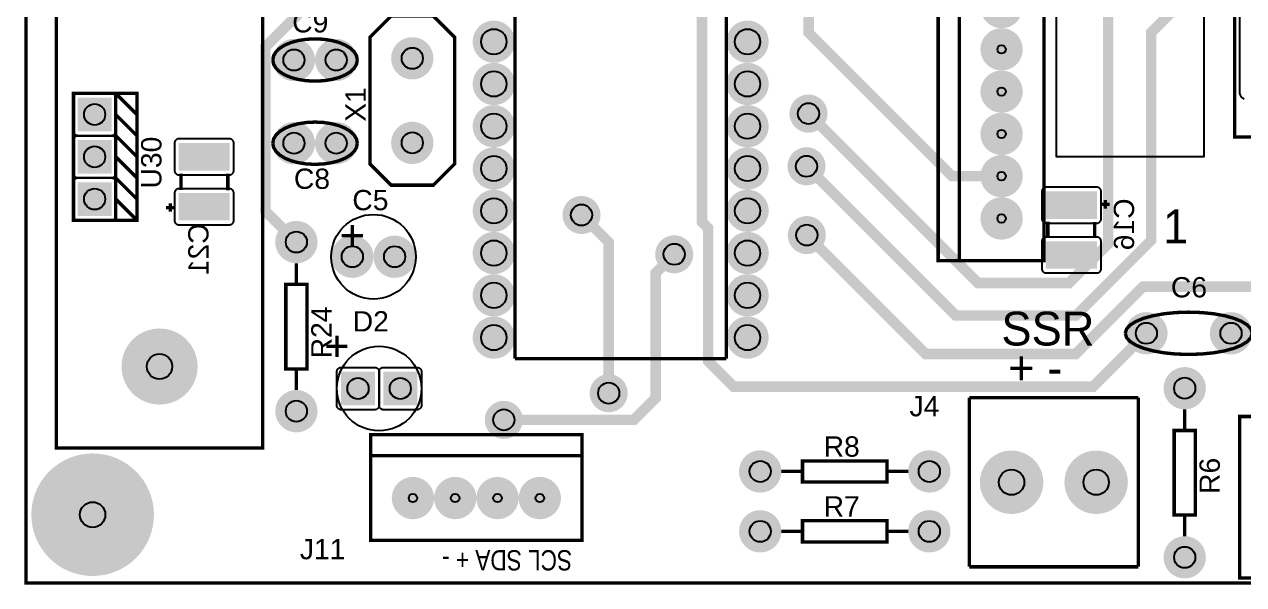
# Model space of a CAD drawing. Header units: inches. Extents: x -2.58 to 2.58, y -1.87 to 1.87.
# Drawn here: x -2.583 to 0.301, y -1.872 to -0.547 of the extents above; entities that cross this region are included whole.
import ezdxf

# ---------------------------------------------------------------- set-up
doc = ezdxf.new("R2010")
doc.units = ezdxf.units.IN
doc.layers.get('0').update_dxf_attribs({"linetype": 'CONTINUOUS'})

# ---------------------------------------------------------------- blocks, each defined once
blk = doc.blocks.new('RPAD')
blk.add_trace([(-0.5, -0.5), (-0.5, 0.5), (0.5, -0.5), (0.5, 0.5)])
blk = doc.blocks.new('EPAD')
at = {"const_width": 0.5}
blk.add_lwpolyline([(-0.25, 0, 1), (0.25, 0, 1)], format="xyb", close=True, dxfattribs=at)

msp = doc.modelspace()

# ---------------------------------------------------------------- linework, layer by layer
for points, const_width in [([(-2.57874, -1.86811), (2.57874, -1.86811), (2.57874, 1.86811), (-2.57874, 1.86811), (-2.57874, -1.86811)], 0.008), ([(-2.57874, -1.86811), (2.57874, -1.86811), (2.57874, 1.86811), (-2.57874, 1.86811), (-2.57874, -1.86811)], 0.008), ([(-2.57874, -1.86811), (2.57874, -1.86811), (2.57874, 1.86811), (-2.57874, 1.86811), (-2.57874, -1.86811)], 0.008), ([(-0.421717, -1.105969), (-0.171717, -1.105969), (-0.171717, 0.994031), (-0.421717, 0.994031), (-0.421717, -1.105969)], 0.008), ([(-0.421717, -1.105969), (-0.171717, -1.105969), (-0.171717, 0.994031), (-0.421717, 0.994031), (-0.421717, -1.105969)], 0.008), ([(-0.421717, -1.105969), (-0.171717, -1.105969), (-0.171717, 0.994031), (-0.421717, 0.994031), (-0.421717, -1.105969)], 0.008), ([(-0.371717, -1.105969), (-0.371717, 0.994031)], 0.008), ([(-0.371717, -1.105969), (-0.371717, 0.994031)], 0.008), ([(-0.371717, -1.105969), (-0.371717, 0.994031)], 0.008), ([(-1.422504, 0.662142), (-1.422504, -1.337858)], 0.008), ([(-1.422504, 0.662142), (-1.422504, -1.337858)], 0.008), ([(-1.422504, 0.662142), (-1.422504, -1.337858)], 0.008), ([(-0.922504, 0.662142), (-0.922504, -1.337858)], 0.008), ([(-0.922504, 0.662142), (-0.922504, -1.337858)], 0.008), ([(-0.922504, 0.662142), (-0.922504, -1.337858)], 0.008), ([(-0.271717, -0.905969), (-0.388973, -0.905969), (-0.728019, -0.566923), (-0.728019, -0.136043), (-0.748376, -0.115685)], 0.025), ([(-2.507181, -1.549134), (-2.018992, -1.549134), (-2.018992, -0.171181), (-2.507181, -0.171181), (-2.507181, -1.549134)], 0.008), ([(-2.507181, -1.549134), (-2.018992, -1.549134), (-2.018992, -0.171181), (-2.507181, -0.171181), (-2.507181, -1.549134)], 0.008), ([(-2.507181, -1.549134), (-2.018992, -1.549134), (-2.018992, -0.171181), (-2.507181, -0.171181), (-2.507181, -1.549134)], 0.008), ([(-0.728409, -0.757937), (-0.327957, -1.158389), (-0.112243, -1.158389), (-0.019748, -1.065894), (-0.019748, -0.45085), (0.247969, -0.183134)], 0.025), ([(0.418186, -0.229948), (0.082052, -0.566083), (0.082052, -1.057711), (-0.095787, -1.23555), (-0.380133, -1.23555), (-0.733074, -0.882609)], 0.025), ([(-1.939433, -1.061874), (-2.01274, -0.988567), (-2.01274, -0.60011), (-1.92055, -0.50792), (-1.669572, -0.50792), (-1.563055, -0.387858)], 0.025), ([(-0.980378, -0.389521), (-0.980378, -1.014472), (-0.96574, -1.02911), (-0.96574, -1.343441), (-0.905574, -1.403606), (-0.055181, -1.403606), (0.070803, -1.277622)], 0.025), ([(0.279465, -0.813055), (1.433008, -0.813055), (1.433008, -0.431165), (0.279465, -0.431165), (0.279465, -0.813055)], 0.008), ([(0.279465, -0.813055), (1.433008, -0.813055), (1.433008, -0.431165), (0.279465, -0.431165), (0.279465, -0.813055)], 0.008), ([(0.279465, -0.813055), (1.433008, -0.813055), (1.433008, -0.431165), (0.279465, -0.431165), (0.279465, -0.813055)], 0.008), ([(-1.765417, -0.877228), (-1.765417, -0.577228), (-1.715417, -0.527228), (-1.615417, -0.527228), (-1.565417, -0.577228), (-1.565417, -0.877228), (-1.615417, -0.927228), (-1.715417, -0.927228), (-1.765417, -0.877228)], 0.008), ([(-1.765417, -0.877228), (-1.765417, -0.577228), (-1.715417, -0.527228), (-1.615417, -0.527228), (-1.565417, -0.577228), (-1.565417, -0.877228), (-1.615417, -0.927228), (-1.715417, -0.927228), (-1.765417, -0.877228)], 0.008), ([(-1.765417, -0.877228), (-1.765417, -0.577228), (-1.715417, -0.527228), (-1.615417, -0.527228), (-1.565417, -0.577228), (-1.565417, -0.877228), (-1.615417, -0.927228), (-1.715417, -0.927228), (-1.765417, -0.877228)], 0.008), ([(-1.995339, -0.631165), (-1.993339, -0.620978), (-1.987589, -0.61154), (-1.978464, -0.60304), (-1.966339, -0.595665), (-1.951589, -0.589603), (-1.934589, -0.58504), (-1.915713, -0.582165), (-1.895339, -0.581165)], 0.008), ([(-1.995339, -0.631165), (-1.993339, -0.620978), (-1.987589, -0.61154), (-1.978464, -0.60304), (-1.966339, -0.595665), (-1.951589, -0.589603), (-1.934589, -0.58504), (-1.915713, -0.582165), (-1.895339, -0.581165)], 0.008), ([(-1.995339, -0.631165), (-1.993339, -0.620978), (-1.987589, -0.61154), (-1.978464, -0.60304), (-1.966339, -0.595665), (-1.951589, -0.589603), (-1.934589, -0.58504), (-1.915713, -0.582165), (-1.895339, -0.581165)], 0.008), ([(-1.795339, -0.631165), (-1.797339, -0.620978), (-1.803089, -0.61154), (-1.812213, -0.60304), (-1.824339, -0.595665), (-1.839089, -0.589603), (-1.856089, -0.58504), (-1.874964, -0.582165), (-1.895339, -0.581165)], 0.008), ([(-1.795339, -0.631165), (-1.797339, -0.620978), (-1.803089, -0.61154), (-1.812213, -0.60304), (-1.824339, -0.595665), (-1.839089, -0.589603), (-1.856089, -0.58504), (-1.874964, -0.582165), (-1.895339, -0.581165)], 0.008), ([(-1.795339, -0.631165), (-1.797339, -0.620978), (-1.803089, -0.61154), (-1.812213, -0.60304), (-1.824339, -0.595665), (-1.839089, -0.589603), (-1.856089, -0.58504), (-1.874964, -0.582165), (-1.895339, -0.581165)], 0.008), ([(-1.995339, -0.631165), (-1.993339, -0.641353), (-1.987589, -0.650791), (-1.978464, -0.659291), (-1.966339, -0.666665), (-1.951589, -0.672728), (-1.934589, -0.677291), (-1.915713, -0.680165), (-1.895339, -0.681165)], 0.008), ([(-1.995339, -0.631165), (-1.993339, -0.641353), (-1.987589, -0.650791), (-1.978464, -0.659291), (-1.966339, -0.666665), (-1.951589, -0.672728), (-1.934589, -0.677291), (-1.915713, -0.680165), (-1.895339, -0.681165)], 0.008), ([(-1.995339, -0.631165), (-1.993339, -0.641353), (-1.987589, -0.650791), (-1.978464, -0.659291), (-1.966339, -0.666665), (-1.951589, -0.672728), (-1.934589, -0.677291), (-1.915713, -0.680165), (-1.895339, -0.681165)], 0.008), ([(-1.795339, -0.631165), (-1.797339, -0.641353), (-1.803089, -0.650791), (-1.812213, -0.659291), (-1.824339, -0.666665), (-1.839089, -0.672728), (-1.856089, -0.677291), (-1.874964, -0.680165), (-1.895339, -0.681165)], 0.008), ([(-1.795339, -0.631165), (-1.797339, -0.641353), (-1.803089, -0.650791), (-1.812213, -0.659291), (-1.824339, -0.666665), (-1.839089, -0.672728), (-1.856089, -0.677291), (-1.874964, -0.680165), (-1.895339, -0.681165)], 0.008), ([(-1.795339, -0.631165), (-1.797339, -0.641353), (-1.803089, -0.650791), (-1.812213, -0.659291), (-1.824339, -0.666665), (-1.839089, -0.672728), (-1.856089, -0.677291), (-1.874964, -0.680165), (-1.895339, -0.681165)], 0.008), ([(-2.46663, -1.010157), (-2.36663, -1.010157), (-2.36663, -0.710157), (-2.46663, -0.710157), (-2.46663, -1.010157)], 0.008), ([(-2.46663, -1.010157), (-2.36663, -1.010157), (-2.36663, -0.710157), (-2.46663, -0.710157), (-2.46663, -1.010157)], 0.008), ([(-2.46663, -1.010157), (-2.36663, -1.010157), (-2.36663, -0.710157), (-2.46663, -0.710157), (-2.46663, -1.010157)], 0.008), ([(-2.36663, -0.710157), (-2.31663, -0.710157), (-2.31663, -1.010157), (-2.36663, -1.010157)], 0.008), ([(-2.36663, -0.710157), (-2.31663, -0.760157)], 0.008), ([(-2.36663, -0.710157), (-2.31663, -0.710157), (-2.31663, -1.010157), (-2.36663, -1.010157)], 0.008), ([(-2.36663, -0.710157), (-2.31663, -0.760157)], 0.008), ([(-2.36663, -0.710157), (-2.31663, -0.710157), (-2.31663, -1.010157), (-2.36663, -1.010157)], 0.008), ([(-2.36663, -0.710157), (-2.31663, -0.760157)], 0.008), ([(-2.36663, -0.760157), (-2.31663, -0.810157)], 0.008), ([(-2.36663, -0.760157), (-2.31663, -0.810157)], 0.008), ([(-2.36663, -0.760157), (-2.31663, -0.810157)], 0.008), ([(-1.995339, -0.828016), (-1.993339, -0.817828), (-1.987589, -0.808391), (-1.978464, -0.799891), (-1.966339, -0.792516), (-1.951589, -0.786453), (-1.934589, -0.781891), (-1.915713, -0.779016), (-1.895339, -0.778016)], 0.008), ([(-1.995339, -0.828016), (-1.993339, -0.817828), (-1.987589, -0.808391), (-1.978464, -0.799891), (-1.966339, -0.792516), (-1.951589, -0.786453), (-1.934589, -0.781891), (-1.915713, -0.779016), (-1.895339, -0.778016)], 0.008), ([(-1.995339, -0.828016), (-1.993339, -0.817828), (-1.987589, -0.808391), (-1.978464, -0.799891), (-1.966339, -0.792516), (-1.951589, -0.786453), (-1.934589, -0.781891), (-1.915713, -0.779016), (-1.895339, -0.778016)], 0.008), ([(-1.795339, -0.828016), (-1.797339, -0.817828), (-1.803089, -0.808391), (-1.812213, -0.799891), (-1.824339, -0.792516), (-1.839089, -0.786453), (-1.856089, -0.781891), (-1.874964, -0.779016), (-1.895339, -0.778016)], 0.008), ([(-1.795339, -0.828016), (-1.797339, -0.817828), (-1.803089, -0.808391), (-1.812213, -0.799891), (-1.824339, -0.792516), (-1.839089, -0.786453), (-1.856089, -0.781891), (-1.874964, -0.779016), (-1.895339, -0.778016)], 0.008), ([(-1.795339, -0.828016), (-1.797339, -0.817828), (-1.803089, -0.808391), (-1.812213, -0.799891), (-1.824339, -0.792516), (-1.839089, -0.786453), (-1.856089, -0.781891), (-1.874964, -0.779016), (-1.895339, -0.778016)], 0.008), ([(-2.36663, -0.810157), (-2.31663, -0.860157)], 0.008), ([(-2.36663, -0.810157), (-2.31663, -0.860157)], 0.008), ([(-2.36663, -0.810157), (-2.31663, -0.860157)], 0.008), ([(-1.995339, -0.828016), (-1.993339, -0.838203), (-1.987589, -0.847641), (-1.978464, -0.856141), (-1.966339, -0.863516), (-1.951589, -0.869578), (-1.934589, -0.874141), (-1.915713, -0.877016), (-1.895339, -0.878016)], 0.008), ([(-1.995339, -0.828016), (-1.993339, -0.838203), (-1.987589, -0.847641), (-1.978464, -0.856141), (-1.966339, -0.863516), (-1.951589, -0.869578), (-1.934589, -0.874141), (-1.915713, -0.877016), (-1.895339, -0.878016)], 0.008), ([(-1.995339, -0.828016), (-1.993339, -0.838203), (-1.987589, -0.847641), (-1.978464, -0.856141), (-1.966339, -0.863516), (-1.951589, -0.869578), (-1.934589, -0.874141), (-1.915713, -0.877016), (-1.895339, -0.878016)], 0.008), ([(-1.795339, -0.828016), (-1.797339, -0.838203), (-1.803089, -0.847641), (-1.812213, -0.856141), (-1.824339, -0.863516), (-1.839089, -0.869578), (-1.856089, -0.874141), (-1.874964, -0.877016), (-1.895339, -0.878016)], 0.008), ([(-1.795339, -0.828016), (-1.797339, -0.838203), (-1.803089, -0.847641), (-1.812213, -0.856141), (-1.824339, -0.863516), (-1.839089, -0.869578), (-1.856089, -0.874141), (-1.874964, -0.877016), (-1.895339, -0.878016)], 0.008), ([(-1.795339, -0.828016), (-1.797339, -0.838203), (-1.803089, -0.847641), (-1.812213, -0.856141), (-1.824339, -0.863516), (-1.839089, -0.869578), (-1.856089, -0.874141), (-1.874964, -0.877016), (-1.895339, -0.878016)], 0.008), ([(-2.36663, -0.860157), (-2.31663, -0.910157)], 0.008), ([(-2.36663, -0.860157), (-2.31663, -0.910157)], 0.008), ([(-2.36663, -0.860157), (-2.31663, -0.910157)], 0.008), ([(-2.36663, -0.910157), (-2.31663, -0.960157)], 0.008), ([(-2.36663, -0.910157), (-2.31663, -0.960157)], 0.008), ([(-2.36663, -0.910157), (-2.31663, -0.960157)], 0.008), ([(-2.212543, -0.900299), (-2.212543, -0.938299)], 0.008), ([(-2.212543, -0.900299), (-2.212543, -0.938299)], 0.008), ([(-2.212543, -0.900299), (-2.212543, -0.938299)], 0.008), ([(-2.101543, -0.900299), (-2.101543, -0.939299)], 0.008), ([(-2.101543, -0.900299), (-2.101543, -0.939299)], 0.008), ([(-2.101543, -0.900299), (-2.101543, -0.939299)], 0.008), ([(-2.36663, -0.960157), (-2.31663, -1.010157)], 0.008), ([(-2.36663, -0.960157), (-2.31663, -1.010157)], 0.008), ([(-2.36663, -0.960157), (-2.31663, -1.010157)], 0.008), ([(-2.227543, -0.980299), (-2.247543, -0.980299)], 0.008), ([(-2.227543, -0.980299), (-2.247543, -0.980299)], 0.008), ([(-2.227543, -0.980299), (-2.247543, -0.980299)], 0.008), ([(-2.237543, -0.970299), (-2.237543, -0.990299)], 0.008), ([(-2.237543, -0.970299), (-2.237543, -0.990299)], 0.008), ([(-2.237543, -0.970299), (-2.237543, -0.990299)], 0.008), ([(-0.036362, -0.972472), (-0.016362, -0.972472)], 0.008), ([(-0.036362, -0.972472), (-0.016362, -0.972472)], 0.008), ([(-0.036362, -0.972472), (-0.016362, -0.972472)], 0.008), ([(-0.026362, -0.982472), (-0.026362, -0.962472)], 0.008), ([(-0.026362, -0.982472), (-0.026362, -0.962472)], 0.008), ([(-0.026362, -0.982472), (-0.026362, -0.962472)], 0.008), ([(-1.20085, -1.419354), (-1.20085, -1.062117), (-1.265189, -0.997778)], 0.025), ([(-1.80715, -1.02152), (-1.80715, -1.07152)], 0.008), ([(-1.80715, -1.02152), (-1.80715, -1.07152)], 0.008), ([(-1.80715, -1.02152), (-1.80715, -1.07152)], 0.008), ([(-0.732346, -1.045339), (-0.451098, -1.326587), (-0.096271, -1.326587), (0.06293, -1.167386), (0.464504, -1.167386)], 0.025), ([(-0.162362, -1.052472), (-0.162362, -1.013472)], 0.008), ([(-0.162362, -1.052472), (-0.162362, -1.013472)], 0.008), ([(-0.162362, -1.052472), (-0.162362, -1.013472)], 0.008), ([(-0.051362, -1.052472), (-0.051362, -1.014472)], 0.008), ([(-0.051362, -1.052472), (-0.051362, -1.014472)], 0.008), ([(-0.051362, -1.052472), (-0.051362, -1.014472)], 0.008), ([(-1.83215, -1.04652), (-1.78215, -1.04652)], 0.008), ([(-1.83215, -1.04652), (-1.78215, -1.04652)], 0.008), ([(-1.83215, -1.04652), (-1.78215, -1.04652)], 0.008), ([(-1.448882, -1.482346), (-1.141795, -1.482346), (-1.089551, -1.430102), (-1.089551, -1.134422), (-1.0459, -1.090771)], 0.025), ([(-1.939433, -1.111874), (-1.939433, -1.161874)], 0.008), ([(-1.939433, -1.111874), (-1.939433, -1.161874)], 0.008), ([(-1.939433, -1.111874), (-1.939433, -1.161874)], 0.008), ([(-1.964433, -1.361874), (-1.914433, -1.361874), (-1.914433, -1.161874), (-1.964433, -1.161874), (-1.964433, -1.361874)], 0.008), ([(-1.964433, -1.361874), (-1.914433, -1.361874), (-1.914433, -1.161874), (-1.964433, -1.161874), (-1.964433, -1.361874)], 0.008), ([(-1.964433, -1.361874), (-1.914433, -1.361874), (-1.914433, -1.161874), (-1.964433, -1.161874), (-1.964433, -1.361874)], 0.008), ([(0.020803, -1.277622), (0.023803, -1.267435), (0.032428, -1.257997), (0.046116, -1.249497), (0.064303, -1.242122), (0.086428, -1.236059), (0.111928, -1.231497), (0.140241, -1.228622), (0.170803, -1.227622)], 0.008), ([(0.020803, -1.277622), (0.023803, -1.267435), (0.032428, -1.257997), (0.046116, -1.249497), (0.064303, -1.242122), (0.086428, -1.236059), (0.111928, -1.231497), (0.140241, -1.228622), (0.170803, -1.227622)], 0.008), ([(0.020803, -1.277622), (0.023803, -1.267435), (0.032428, -1.257997), (0.046116, -1.249497), (0.064303, -1.242122), (0.086428, -1.236059), (0.111928, -1.231497), (0.140241, -1.228622), (0.170803, -1.227622)], 0.008), ([(0.320803, -1.277622), (0.317844, -1.267435), (0.309319, -1.257997), (0.295754, -1.249497), (0.277678, -1.242122), (0.255617, -1.236059), (0.2301, -1.231497), (0.201653, -1.228622), (0.170803, -1.227622)], 0.008), ([(0.320803, -1.277622), (0.317844, -1.267435), (0.309319, -1.257997), (0.295754, -1.249497), (0.277678, -1.242122), (0.255617, -1.236059), (0.2301, -1.231497), (0.201653, -1.228622), (0.170803, -1.227622)], 0.008), ([(0.320803, -1.277622), (0.317844, -1.267435), (0.309319, -1.257997), (0.295754, -1.249497), (0.277678, -1.242122), (0.255617, -1.236059), (0.2301, -1.231497), (0.201653, -1.228622), (0.170803, -1.227622)], 0.008), ([(-1.843764, -1.283331), (-1.843764, -1.333331)], 0.008), ([(-1.843764, -1.283331), (-1.843764, -1.333331)], 0.008), ([(-1.843764, -1.283331), (-1.843764, -1.333331)], 0.008), ([(0.020803, -1.277622), (0.023803, -1.287809), (0.032428, -1.297247), (0.046116, -1.305747), (0.064303, -1.313122), (0.086428, -1.319185), (0.111928, -1.323747), (0.140241, -1.326622), (0.170803, -1.327622)], 0.008), ([(0.020803, -1.277622), (0.023803, -1.287809), (0.032428, -1.297247), (0.046116, -1.305747), (0.064303, -1.313122), (0.086428, -1.319185), (0.111928, -1.323747), (0.140241, -1.326622), (0.170803, -1.327622)], 0.008), ([(0.020803, -1.277622), (0.023803, -1.287809), (0.032428, -1.297247), (0.046116, -1.305747), (0.064303, -1.313122), (0.086428, -1.319185), (0.111928, -1.323747), (0.140241, -1.326622), (0.170803, -1.327622)], 0.008), ([(0.320803, -1.277622), (0.317844, -1.287809), (0.309319, -1.297247), (0.295754, -1.305747), (0.277678, -1.313122), (0.255617, -1.319185), (0.2301, -1.323747), (0.201653, -1.326622), (0.170803, -1.327622)], 0.008), ([(0.320803, -1.277622), (0.317844, -1.287809), (0.309319, -1.297247), (0.295754, -1.305747), (0.277678, -1.313122), (0.255617, -1.319185), (0.2301, -1.323747), (0.201653, -1.326622), (0.170803, -1.327622)], 0.008), ([(0.320803, -1.277622), (0.317844, -1.287809), (0.309319, -1.297247), (0.295754, -1.305747), (0.277678, -1.313122), (0.255617, -1.319185), (0.2301, -1.323747), (0.201653, -1.326622), (0.170803, -1.327622)], 0.008), ([(-1.868764, -1.308331), (-1.818764, -1.308331)], 0.008), ([(-1.868764, -1.308331), (-1.818764, -1.308331)], 0.008), ([(-1.868764, -1.308331), (-1.818764, -1.308331)], 0.008), ([(-0.922504, -1.337858), (-1.422504, -1.337858)], 0.008), ([(-0.922504, -1.337858), (-1.422504, -1.337858)], 0.008), ([(-0.922504, -1.337858), (-1.422504, -1.337858)], 0.008), ([(-1.939433, -1.361874), (-1.939433, -1.411874)], 0.008), ([(-1.939433, -1.361874), (-1.939433, -1.411874)], 0.008), ([(-1.939433, -1.361874), (-1.939433, -1.411874)], 0.008), ([(-0.348094, -1.829984), (-0.348094, -1.429984)], 0.008), ([(0.051906, -1.429984), (-0.348094, -1.429984)], 0.008), ([(-0.348094, -1.829984), (-0.348094, -1.429984)], 0.008), ([(0.051906, -1.429984), (-0.348094, -1.429984)], 0.008), ([(-0.348094, -1.829984), (-0.348094, -1.429984)], 0.008), ([(0.051906, -1.429984), (-0.348094, -1.429984)], 0.008), ([(0.051906, -1.829984), (0.051906, -1.429984)], 0.008), ([(0.051906, -1.829984), (0.051906, -1.429984)], 0.008), ([(0.051906, -1.829984), (0.051906, -1.429984)], 0.008), ([(0.161354, -1.457543), (0.161354, -1.507543)], 0.008), ([(0.161354, -1.457543), (0.161354, -1.507543)], 0.008), ([(0.161354, -1.457543), (0.161354, -1.507543)], 0.008), ([(0.291276, -1.856362), (1.444819, -1.856362), (1.444819, -1.474472), (0.291276, -1.474472), (0.291276, -1.856362)], 0.008), ([(0.291276, -1.856362), (1.444819, -1.856362), (1.444819, -1.474472), (0.291276, -1.474472), (0.291276, -1.856362)], 0.008), ([(0.291276, -1.856362), (1.444819, -1.856362), (1.444819, -1.474472), (0.291276, -1.474472), (0.291276, -1.856362)], 0.008), ([(-1.763843, -1.767386), (-1.263843, -1.767386), (-1.263843, -1.517386), (-1.763843, -1.517386), (-1.763843, -1.767386)], 0.008), ([(-1.763843, -1.767386), (-1.263843, -1.767386), (-1.263843, -1.517386), (-1.763843, -1.517386), (-1.763843, -1.767386)], 0.008), ([(-1.763843, -1.767386), (-1.263843, -1.767386), (-1.263843, -1.517386), (-1.763843, -1.517386), (-1.763843, -1.767386)], 0.008), ([(0.136354, -1.707543), (0.186354, -1.707543), (0.186354, -1.507543), (0.136354, -1.507543), (0.136354, -1.707543)], 0.008), ([(0.136354, -1.707543), (0.186354, -1.707543), (0.186354, -1.507543), (0.136354, -1.507543), (0.136354, -1.707543)], 0.008), ([(0.136354, -1.707543), (0.186354, -1.707543), (0.186354, -1.507543), (0.136354, -1.507543), (0.136354, -1.707543)], 0.008), ([(-1.763843, -1.567386), (-1.263843, -1.567386)], 0.008), ([(-1.763843, -1.567386), (-1.263843, -1.567386)], 0.008), ([(-1.763843, -1.567386), (-1.263843, -1.567386)], 0.008), ([(-0.742583, -1.629394), (-0.542583, -1.629394), (-0.542583, -1.579394), (-0.742583, -1.579394), (-0.742583, -1.629394)], 0.008), ([(-0.742583, -1.629394), (-0.542583, -1.629394), (-0.542583, -1.579394), (-0.742583, -1.579394), (-0.742583, -1.629394)], 0.008), ([(-0.742583, -1.629394), (-0.542583, -1.629394), (-0.542583, -1.579394), (-0.742583, -1.579394), (-0.742583, -1.629394)], 0.008), ([(-0.792583, -1.604394), (-0.742583, -1.604394)], 0.008), ([(-0.792583, -1.604394), (-0.742583, -1.604394)], 0.008), ([(-0.792583, -1.604394), (-0.742583, -1.604394)], 0.008), ([(-0.542583, -1.604394), (-0.492583, -1.604394)], 0.008), ([(-0.542583, -1.604394), (-0.492583, -1.604394)], 0.008), ([(-0.542583, -1.604394), (-0.492583, -1.604394)], 0.008), ([(-0.742583, -1.771126), (-0.542583, -1.771126), (-0.542583, -1.721126), (-0.742583, -1.721126), (-0.742583, -1.771126)], 0.008), ([(-0.742583, -1.771126), (-0.542583, -1.771126), (-0.542583, -1.721126), (-0.742583, -1.721126), (-0.742583, -1.771126)], 0.008), ([(-0.742583, -1.771126), (-0.542583, -1.771126), (-0.542583, -1.721126), (-0.742583, -1.721126), (-0.742583, -1.771126)], 0.008), ([(0.161354, -1.707543), (0.161354, -1.757543)], 0.008), ([(0.161354, -1.707543), (0.161354, -1.757543)], 0.008), ([(0.161354, -1.707543), (0.161354, -1.757543)], 0.008), ([(-0.792583, -1.746126), (-0.742583, -1.746126)], 0.008), ([(-0.792583, -1.746126), (-0.742583, -1.746126)], 0.008), ([(-0.792583, -1.746126), (-0.742583, -1.746126)], 0.008), ([(-0.542583, -1.746126), (-0.492583, -1.746126)], 0.008), ([(-0.542583, -1.746126), (-0.492583, -1.746126)], 0.008), ([(-0.542583, -1.746126), (-0.492583, -1.746126)], 0.008), ([(0.051906, -1.829984), (-0.348094, -1.829984)], 0.008), ([(0.051906, -1.829984), (-0.348094, -1.829984)], 0.008), ([(0.051906, -1.829984), (-0.348094, -1.829984)], 0.008)]:
    msp.add_lwpolyline(points, dxfattribs=dict(const_width=const_width))
for points in [[(-0.142406, 0.851512), (-0.142406, -0.859512), (0.207201, -0.859512), (0.207201, 0.851512), (-0.142406, 0.851512)], [(0.301888, -0.723832), (0.30024, -0.722843), (0.298705, -0.721704), (0.297293, -0.720424), (0.296013, -0.719011), (0.294874, -0.717477), (0.293885, -0.715828), (0.293055, -0.714076), (0.292393, -0.712228), (0.29191, -0.710294), (0.291613, -0.708283), (0.291512, -0.706205), (0.291512, -0.526205), (0.291613, -0.524126), (0.29191, -0.522115), (0.292393, -0.520181), (0.293055, -0.518333), (0.293885, -0.516581), (0.294874, -0.514933), (0.296013, -0.513398), (0.297293, -0.511986), (0.298705, -0.510706), (0.30024, -0.509567), (0.301888, -0.508578)]]:
    msp.add_lwpolyline(points)
for points in [[(-2.36663, -0.720157), (-2.36663, -0.800157), (-2.36668, -0.801197), (-2.366829, -0.802202), (-2.367071, -0.803169), (-2.367402, -0.804093), (-2.367816, -0.804969), (-2.368311, -0.805793), (-2.36888, -0.806561), (-2.36952, -0.807267), (-2.370227, -0.807907), (-2.370994, -0.808476), (-2.371818, -0.808971), (-2.372694, -0.809386), (-2.373619, -0.809717), (-2.374585, -0.809959), (-2.375591, -0.810107), (-2.37663, -0.810157), (-2.45663, -0.810157), (-2.457669, -0.810107), (-2.458674, -0.809959), (-2.459641, -0.809717), (-2.460565, -0.809386), (-2.461442, -0.808971), (-2.462266, -0.808476), (-2.463033, -0.807907), (-2.463739, -0.807267), (-2.46438, -0.806561), (-2.464949, -0.805793), (-2.465444, -0.804969), (-2.465858, -0.804093), (-2.466189, -0.803169), (-2.466431, -0.802202), (-2.46658, -0.801197), (-2.46663, -0.800157), (-2.46663, -0.720157), (-2.46658, -0.719118), (-2.466431, -0.718113), (-2.466189, -0.717146), (-2.465858, -0.716222), (-2.465444, -0.715346), (-2.464949, -0.714522), (-2.46438, -0.713754), (-2.463739, -0.713048), (-2.463033, -0.712408), (-2.462266, -0.711839), (-2.461442, -0.711344), (-2.460565, -0.710929), (-2.459641, -0.710598), (-2.458674, -0.710356), (-2.457669, -0.710208), (-2.45663, -0.710157), (-2.37663, -0.710157), (-2.375591, -0.710208), (-2.374585, -0.710356), (-2.373619, -0.710598), (-2.372694, -0.710929), (-2.371818, -0.711344), (-2.370994, -0.711839), (-2.370227, -0.712408), (-2.36952, -0.713048), (-2.36888, -0.713754), (-2.368311, -0.714522), (-2.367816, -0.715346), (-2.367402, -0.716222), (-2.367071, -0.717146), (-2.366829, -0.718113), (-2.36668, -0.719118), (-2.36663, -0.720157)], [(-2.36663, -0.820157), (-2.36663, -0.900157), (-2.36668, -0.901197), (-2.366829, -0.902202), (-2.367071, -0.903169), (-2.367402, -0.904093), (-2.367816, -0.904969), (-2.368311, -0.905793), (-2.36888, -0.906561), (-2.36952, -0.907267), (-2.370227, -0.907907), (-2.370994, -0.908476), (-2.371818, -0.908971), (-2.372694, -0.909386), (-2.373619, -0.909717), (-2.374585, -0.909959), (-2.375591, -0.910107), (-2.37663, -0.910157), (-2.45663, -0.910157), (-2.457669, -0.910107), (-2.458674, -0.909959), (-2.459641, -0.909717), (-2.460565, -0.909386), (-2.461442, -0.908971), (-2.462266, -0.908476), (-2.463033, -0.907907), (-2.463739, -0.907267), (-2.46438, -0.906561), (-2.464949, -0.905793), (-2.465444, -0.904969), (-2.465858, -0.904093), (-2.466189, -0.903169), (-2.466431, -0.902202), (-2.46658, -0.901197), (-2.46663, -0.900157), (-2.46663, -0.820157), (-2.46658, -0.819118), (-2.466431, -0.818113), (-2.466189, -0.817146), (-2.465858, -0.816222), (-2.465444, -0.815346), (-2.464949, -0.814522), (-2.46438, -0.813754), (-2.463739, -0.813048), (-2.463033, -0.812408), (-2.462266, -0.811839), (-2.461442, -0.811344), (-2.460565, -0.810929), (-2.459641, -0.810598), (-2.458674, -0.810356), (-2.457669, -0.810208), (-2.45663, -0.810157), (-2.37663, -0.810157), (-2.375591, -0.810208), (-2.374585, -0.810356), (-2.373619, -0.810598), (-2.372694, -0.810929), (-2.371818, -0.811344), (-2.370994, -0.811839), (-2.370227, -0.812408), (-2.36952, -0.813048), (-2.36888, -0.813754), (-2.368311, -0.814522), (-2.367816, -0.815346), (-2.367402, -0.816222), (-2.367071, -0.817146), (-2.366829, -0.818113), (-2.36668, -0.819118), (-2.36663, -0.820157)], [(-2.227543, -0.827799), (-2.227543, -0.892799), (-2.227493, -0.893839), (-2.227344, -0.894844), (-2.227102, -0.895811), (-2.226772, -0.896735), (-2.226357, -0.897611), (-2.225862, -0.898435), (-2.225293, -0.899203), (-2.224653, -0.899909), (-2.223946, -0.900549), (-2.223179, -0.901118), (-2.222355, -0.901613), (-2.221479, -0.902028), (-2.220555, -0.902358), (-2.219588, -0.9026), (-2.218583, -0.902749), (-2.217543, -0.902799), (-2.097543, -0.902799), (-2.096504, -0.902749), (-2.095499, -0.9026), (-2.094532, -0.902358), (-2.093608, -0.902028), (-2.092731, -0.901613), (-2.091907, -0.901118), (-2.09114, -0.900549), (-2.090434, -0.899909), (-2.089794, -0.899203), (-2.089224, -0.898435), (-2.08873, -0.897611), (-2.088315, -0.896735), (-2.087984, -0.895811), (-2.087742, -0.894844), (-2.087594, -0.893839), (-2.087543, -0.892799), (-2.087543, -0.827799), (-2.087594, -0.82676), (-2.087742, -0.825755), (-2.087984, -0.824788), (-2.088315, -0.823864), (-2.08873, -0.822987), (-2.089224, -0.822163), (-2.089794, -0.821396), (-2.090434, -0.82069), (-2.09114, -0.82005), (-2.091907, -0.81948), (-2.092731, -0.818986), (-2.093608, -0.818571), (-2.094532, -0.81824), (-2.095499, -0.817998), (-2.096504, -0.81785), (-2.097543, -0.817799), (-2.217543, -0.817799), (-2.218583, -0.81785), (-2.219588, -0.817998), (-2.220555, -0.81824), (-2.221479, -0.818571), (-2.222355, -0.818986), (-2.223179, -0.81948), (-2.223946, -0.82005), (-2.224653, -0.82069), (-2.225293, -0.821396), (-2.225862, -0.822163), (-2.226357, -0.822987), (-2.226772, -0.823864), (-2.227102, -0.824788), (-2.227344, -0.825755), (-2.227493, -0.82676), (-2.227543, -0.827799)], [(-2.36663, -0.920157), (-2.36663, -1.000157), (-2.36668, -1.001197), (-2.366829, -1.002202), (-2.367071, -1.003169), (-2.367402, -1.004093), (-2.367816, -1.004969), (-2.368311, -1.005793), (-2.36888, -1.006561), (-2.36952, -1.007267), (-2.370227, -1.007907), (-2.370994, -1.008476), (-2.371818, -1.008971), (-2.372694, -1.009386), (-2.373619, -1.009717), (-2.374585, -1.009959), (-2.375591, -1.010107), (-2.37663, -1.010157), (-2.45663, -1.010157), (-2.457669, -1.010107), (-2.458674, -1.009959), (-2.459641, -1.009717), (-2.460565, -1.009386), (-2.461442, -1.008971), (-2.462266, -1.008476), (-2.463033, -1.007907), (-2.463739, -1.007267), (-2.46438, -1.006561), (-2.464949, -1.005793), (-2.465444, -1.004969), (-2.465858, -1.004093), (-2.466189, -1.003169), (-2.466431, -1.002202), (-2.46658, -1.001197), (-2.46663, -1.000157), (-2.46663, -0.920157), (-2.46658, -0.919118), (-2.466431, -0.918113), (-2.466189, -0.917146), (-2.465858, -0.916222), (-2.465444, -0.915346), (-2.464949, -0.914522), (-2.46438, -0.913754), (-2.463739, -0.913048), (-2.463033, -0.912408), (-2.462266, -0.911839), (-2.461442, -0.911344), (-2.460565, -0.910929), (-2.459641, -0.910598), (-2.458674, -0.910356), (-2.457669, -0.910208), (-2.45663, -0.910157), (-2.37663, -0.910157), (-2.375591, -0.910208), (-2.374585, -0.910356), (-2.373619, -0.910598), (-2.372694, -0.910929), (-2.371818, -0.911344), (-2.370994, -0.911839), (-2.370227, -0.912408), (-2.36952, -0.913048), (-2.36888, -0.913754), (-2.368311, -0.914522), (-2.367816, -0.915346), (-2.367402, -0.916222), (-2.367071, -0.917146), (-2.366829, -0.918113), (-2.36668, -0.919118), (-2.36663, -0.920157)], [(-2.227543, -0.945799), (-2.227543, -1.010799), (-2.227493, -1.011839), (-2.227344, -1.012844), (-2.227102, -1.013811), (-2.226772, -1.014735), (-2.226357, -1.015611), (-2.225862, -1.016435), (-2.225293, -1.017203), (-2.224653, -1.017909), (-2.223946, -1.018549), (-2.223179, -1.019118), (-2.222355, -1.019613), (-2.221479, -1.020028), (-2.220555, -1.020358), (-2.219588, -1.0206), (-2.218583, -1.020749), (-2.217543, -1.020799), (-2.097543, -1.020799), (-2.096504, -1.020749), (-2.095499, -1.0206), (-2.094532, -1.020358), (-2.093608, -1.020028), (-2.092731, -1.019613), (-2.091907, -1.019118), (-2.09114, -1.018549), (-2.090434, -1.017909), (-2.089794, -1.017203), (-2.089224, -1.016435), (-2.08873, -1.015611), (-2.088315, -1.014735), (-2.087984, -1.013811), (-2.087742, -1.012844), (-2.087594, -1.011839), (-2.087543, -1.010799), (-2.087543, -0.945799), (-2.087594, -0.94476), (-2.087742, -0.943755), (-2.087984, -0.942788), (-2.088315, -0.941864), (-2.08873, -0.940987), (-2.089224, -0.940163), (-2.089794, -0.939396), (-2.090434, -0.93869), (-2.09114, -0.93805), (-2.091907, -0.93748), (-2.092731, -0.936986), (-2.093608, -0.936571), (-2.094532, -0.93624), (-2.095499, -0.935998), (-2.096504, -0.93585), (-2.097543, -0.935799), (-2.217543, -0.935799), (-2.218583, -0.93585), (-2.219588, -0.935998), (-2.220555, -0.93624), (-2.221479, -0.936571), (-2.222355, -0.936986), (-2.223179, -0.93748), (-2.223946, -0.93805), (-2.224653, -0.93869), (-2.225293, -0.939396), (-2.225862, -0.940163), (-2.226357, -0.940987), (-2.226772, -0.941864), (-2.227102, -0.942788), (-2.227344, -0.943755), (-2.227493, -0.94476), (-2.227543, -0.945799)], [(-0.036362, -1.006972), (-0.036362, -0.941972), (-0.036413, -0.940933), (-0.036561, -0.939928), (-0.036803, -0.938961), (-0.037134, -0.938037), (-0.037548, -0.937161), (-0.038043, -0.936337), (-0.038613, -0.935569), (-0.039253, -0.934863), (-0.039959, -0.934223), (-0.040726, -0.933654), (-0.04155, -0.933159), (-0.042427, -0.932744), (-0.043351, -0.932413), (-0.044318, -0.932171), (-0.045323, -0.932023), (-0.046362, -0.931972), (-0.166362, -0.931972), (-0.167402, -0.932023), (-0.168407, -0.932171), (-0.169374, -0.932413), (-0.170298, -0.932744), (-0.171174, -0.933159), (-0.171998, -0.933654), (-0.172765, -0.934223), (-0.173472, -0.934863), (-0.174112, -0.935569), (-0.174681, -0.936337), (-0.175176, -0.937161), (-0.175591, -0.938037), (-0.175921, -0.938961), (-0.176163, -0.939928), (-0.176312, -0.940933), (-0.176362, -0.941972), (-0.176362, -1.006972), (-0.176312, -1.008012), (-0.176163, -1.009017), (-0.175921, -1.009984), (-0.175591, -1.010908), (-0.175176, -1.011784), (-0.174681, -1.012608), (-0.174112, -1.013376), (-0.173472, -1.014082), (-0.172765, -1.014722), (-0.171998, -1.015291), (-0.171174, -1.015786), (-0.170298, -1.016201), (-0.169374, -1.016531), (-0.168407, -1.016774), (-0.167402, -1.016922), (-0.166362, -1.016972), (-0.046362, -1.016972), (-0.045323, -1.016922), (-0.044318, -1.016774), (-0.043351, -1.016531), (-0.042427, -1.016201), (-0.04155, -1.015786), (-0.040726, -1.015291), (-0.039959, -1.014722), (-0.039253, -1.014082), (-0.038613, -1.013376), (-0.038043, -1.012608), (-0.037548, -1.011784), (-0.037134, -1.010908), (-0.036803, -1.009984), (-0.036561, -1.009017), (-0.036413, -1.008012), (-0.036362, -1.006972)], [(-0.036362, -1.124972), (-0.036362, -1.059972), (-0.036413, -1.058933), (-0.036561, -1.057928), (-0.036803, -1.056961), (-0.037134, -1.056037), (-0.037548, -1.055161), (-0.038043, -1.054337), (-0.038613, -1.053569), (-0.039253, -1.052863), (-0.039959, -1.052223), (-0.040726, -1.051654), (-0.04155, -1.051159), (-0.042427, -1.050744), (-0.043351, -1.050413), (-0.044318, -1.050171), (-0.045323, -1.050023), (-0.046362, -1.049972), (-0.166362, -1.049972), (-0.167402, -1.050023), (-0.168407, -1.050171), (-0.169374, -1.050413), (-0.170298, -1.050744), (-0.171174, -1.051159), (-0.171998, -1.051654), (-0.172765, -1.052223), (-0.173472, -1.052863), (-0.174112, -1.053569), (-0.174681, -1.054337), (-0.175176, -1.055161), (-0.175591, -1.056037), (-0.175921, -1.056961), (-0.176163, -1.057928), (-0.176312, -1.058933), (-0.176362, -1.059972), (-0.176362, -1.124972), (-0.176312, -1.126012), (-0.176163, -1.127017), (-0.175921, -1.127984), (-0.175591, -1.128908), (-0.175176, -1.129784), (-0.174681, -1.130608), (-0.174112, -1.131376), (-0.173472, -1.132082), (-0.172765, -1.132722), (-0.171998, -1.133291), (-0.171174, -1.133786), (-0.170298, -1.134201), (-0.169374, -1.134531), (-0.168407, -1.134774), (-0.167402, -1.134922), (-0.166362, -1.134972), (-0.046362, -1.134972), (-0.045323, -1.134922), (-0.044318, -1.134774), (-0.043351, -1.134531), (-0.042427, -1.134201), (-0.04155, -1.133786), (-0.040726, -1.133291), (-0.039959, -1.132722), (-0.039253, -1.132082), (-0.038613, -1.131376), (-0.038043, -1.130608), (-0.037548, -1.129784), (-0.037134, -1.128908), (-0.036803, -1.127984), (-0.036561, -1.127017), (-0.036413, -1.126012), (-0.036362, -1.124972)], [(-1.833764, -1.358331), (-1.753764, -1.358331), (-1.752724, -1.358381), (-1.751719, -1.35853), (-1.750752, -1.358772), (-1.749828, -1.359102), (-1.748952, -1.359517), (-1.748128, -1.360012), (-1.74736, -1.360581), (-1.746654, -1.361221), (-1.746014, -1.361928), (-1.745445, -1.362695), (-1.74495, -1.363519), (-1.744535, -1.364395), (-1.744205, -1.365319), (-1.743963, -1.366286), (-1.743814, -1.367291), (-1.743764, -1.368331), (-1.743764, -1.448331), (-1.743814, -1.44937), (-1.743963, -1.450375), (-1.744205, -1.451342), (-1.744535, -1.452266), (-1.74495, -1.453143), (-1.745445, -1.453967), (-1.746014, -1.454734), (-1.746654, -1.45544), (-1.74736, -1.45608), (-1.748128, -1.45665), (-1.748952, -1.457144), (-1.749828, -1.457559), (-1.750752, -1.45789), (-1.751719, -1.458132), (-1.752724, -1.45828), (-1.753764, -1.458331), (-1.833764, -1.458331), (-1.834803, -1.45828), (-1.835808, -1.458132), (-1.836775, -1.45789), (-1.837699, -1.457559), (-1.838576, -1.457144), (-1.8394, -1.45665), (-1.840167, -1.45608), (-1.840873, -1.45544), (-1.841513, -1.454734), (-1.842083, -1.453967), (-1.842577, -1.453143), (-1.842992, -1.452266), (-1.843323, -1.451342), (-1.843565, -1.450375), (-1.843713, -1.44937), (-1.843764, -1.448331), (-1.843764, -1.368331), (-1.843713, -1.367291), (-1.843565, -1.366286), (-1.843323, -1.365319), (-1.842992, -1.364395), (-1.842577, -1.363519), (-1.842083, -1.362695), (-1.841513, -1.361928), (-1.840873, -1.361221), (-1.840167, -1.360581), (-1.8394, -1.360012), (-1.838576, -1.359517), (-1.837699, -1.359102), (-1.836775, -1.358772), (-1.835808, -1.35853), (-1.834803, -1.358381), (-1.833764, -1.358331)], [(-1.733764, -1.358331), (-1.653764, -1.358331), (-1.652724, -1.358381), (-1.651719, -1.35853), (-1.650752, -1.358772), (-1.649828, -1.359102), (-1.648952, -1.359517), (-1.648128, -1.360012), (-1.64736, -1.360581), (-1.646654, -1.361221), (-1.646014, -1.361928), (-1.645445, -1.362695), (-1.64495, -1.363519), (-1.644535, -1.364395), (-1.644205, -1.365319), (-1.643963, -1.366286), (-1.643814, -1.367291), (-1.643764, -1.368331), (-1.643764, -1.448331), (-1.643814, -1.44937), (-1.643963, -1.450375), (-1.644205, -1.451342), (-1.644535, -1.452266), (-1.64495, -1.453143), (-1.645445, -1.453967), (-1.646014, -1.454734), (-1.646654, -1.45544), (-1.64736, -1.45608), (-1.648128, -1.45665), (-1.648952, -1.457144), (-1.649828, -1.457559), (-1.650752, -1.45789), (-1.651719, -1.458132), (-1.652724, -1.45828), (-1.653764, -1.458331), (-1.733764, -1.458331), (-1.734803, -1.45828), (-1.735808, -1.458132), (-1.736775, -1.45789), (-1.737699, -1.457559), (-1.738576, -1.457144), (-1.7394, -1.45665), (-1.740167, -1.45608), (-1.740873, -1.45544), (-1.741513, -1.454734), (-1.742083, -1.453967), (-1.742577, -1.453143), (-1.742992, -1.452266), (-1.743323, -1.451342), (-1.743565, -1.450375), (-1.743713, -1.44937), (-1.743764, -1.448331), (-1.743764, -1.368331), (-1.743713, -1.367291), (-1.743565, -1.366286), (-1.743323, -1.365319), (-1.742992, -1.364395), (-1.742577, -1.363519), (-1.742083, -1.362695), (-1.741513, -1.361928), (-1.740873, -1.361221), (-1.740167, -1.360581), (-1.7394, -1.360012), (-1.738576, -1.359517), (-1.737699, -1.359102), (-1.736775, -1.358772), (-1.735808, -1.35853), (-1.734803, -1.358381), (-1.733764, -1.358331)]]:
    msp.add_lwpolyline(points, close=True)
for centre, radius in [((-1.472504, -0.587858), 0.03), ((-0.872504, -0.587858), 0.03), ((-1.665417, -0.627228), 0.025), ((-0.271717, -0.605968), 0.01), ((-1.945339, -0.631165), 0.025), ((-1.845339, -0.631165), 0.025), ((-1.472504, -0.687858), 0.03), ((-0.872504, -0.687858), 0.03), ((-0.271717, -0.705968), 0.01), ((-2.41663, -0.760157), 0.025), ((-0.728409, -0.757937), 0.025), ((-1.472504, -0.787858), 0.03), ((-0.872504, -0.787858), 0.03), ((-1.945339, -0.828016), 0.025), ((-1.845339, -0.828016), 0.025), ((-1.665417, -0.827228), 0.025), ((-0.271717, -0.805969), 0.01), ((-2.41663, -0.860157), 0.025), ((-1.472504, -0.887858), 0.03), ((-0.872504, -0.887858), 0.03), ((-0.733074, -0.882609), 0.025), ((-0.271717, -0.905968), 0.01), ((-2.41663, -0.960157), 0.025), ((-1.472504, -0.987858), 0.03), ((-1.265189, -0.997778), 0.025), ((-0.872504, -0.987858), 0.03), ((-1.75715, -1.09652), 0.1), ((-1.75715, -1.09652), 0.1), ((-1.75715, -1.09652), 0.1), ((-0.271717, -1.005968), 0.01), ((-1.939433, -1.061874), 0.025), ((-0.732346, -1.045339), 0.025), ((-1.472504, -1.087858), 0.03), ((-1.0459, -1.090771), 0.025), ((-0.872504, -1.087858), 0.03), ((-1.80715, -1.09652), 0.025), ((-1.70715, -1.09652), 0.025), ((-1.472504, -1.187858), 0.03), ((-0.872504, -1.187858), 0.03), ((-1.472504, -1.287858), 0.03), ((-0.872504, -1.287858), 0.03), ((0.070803, -1.277622), 0.025), ((0.270803, -1.277622), 0.025), ((-2.263087, -1.35622), 0.03), ((-1.743764, -1.408331), 0.1), ((-1.743764, -1.408331), 0.1), ((-1.743764, -1.408331), 0.1), ((-1.793764, -1.408331), 0.025), ((-1.693764, -1.408331), 0.025), ((0.161354, -1.407543), 0.025), ((-1.743764, -1.408331), 0), ((-1.743764, -1.408331), 0), ((-1.743764, -1.408331), 0), ((-1.20085, -1.419354), 0.025), ((-1.939433, -1.461874), 0.025), ((-1.448882, -1.482346), 0.025), ((-0.842583, -1.604394), 0.025), ((-0.442583, -1.604394), 0.025), ((-0.248094, -1.629984), 0.03), ((-0.048094, -1.629984), 0.03), ((-1.663843, -1.667386), 0.01), ((-1.563843, -1.667386), 0.01), ((-1.463843, -1.667386), 0.01), ((-1.363842, -1.667386), 0.01), ((-2.421323, -1.706756), 0.03), ((-0.842583, -1.746126), 0.025), ((-0.442583, -1.746126), 0.025), ((0.161354, -1.807543), 0.025)]:
    msp.add_circle(centre, radius)

# ---------------------------------------------------------------- block references
for name, p, xscale, yscale in [('EPAD', (-0.271717, -0.505969), 0.1, 0.1), ('EPAD', (-1.472504, -0.587858), 0.1, 0.1), ('EPAD', (-0.872504, -0.587858), 0.1, 0.1), ('EPAD', (-1.472504, -0.587858), 0.08, 0.08), ('EPAD', (-0.872504, -0.587858), 0.08, 0.08), ('EPAD', (-0.271717, -0.605969), 0.1, 0.1), ('EPAD', (-0.271717, -0.605969), 0.08, 0.08), ('EPAD', (-1.945339, -0.631165), 0.1, 0.1), ('EPAD', (-1.945339, -0.631165), 0.08, 0.08), ('EPAD', (-1.845339, -0.631165), 0.1, 0.1), ('EPAD', (-1.845339, -0.631165), 0.08, 0.08), ('EPAD', (-1.665417, -0.627228), 0.1, 0.1), ('EPAD', (-1.665417, -0.627228), 0.08, 0.08), ('EPAD', (-1.472504, -0.687858), 0.1, 0.1), ('EPAD', (-1.472504, -0.687858), 0.08, 0.08), ('EPAD', (-0.872504, -0.687858), 0.1, 0.1), ('EPAD', (-0.872504, -0.687858), 0.08, 0.08), ('EPAD', (-0.271717, -0.705969), 0.1, 0.1), ('EPAD', (-0.271717, -0.705969), 0.08, 0.08), ('EPAD', (-0.728409, -0.757937), 0.09, 0.09), ('EPAD', (-1.472504, -0.787858), 0.1, 0.1), ('EPAD', (-1.472504, -0.787858), 0.08, 0.08), ('EPAD', (-0.872504, -0.787858), 0.1, 0.1), ('EPAD', (-0.872504, -0.787858), 0.08, 0.08), ('EPAD', (-0.728409, -0.757937), 0.07, 0.07), ('EPAD', (-1.945339, -0.828016), 0.1, 0.1), ('EPAD', (-1.845339, -0.828016), 0.1, 0.1), ('EPAD', (-1.665417, -0.827228), 0.1, 0.1), ('EPAD', (-0.271717, -0.805969), 0.1, 0.1), ('EPAD', (-0.271717, -0.805969), 0.08, 0.08), ('EPAD', (-1.945339, -0.828016), 0.08, 0.08), ('EPAD', (-1.845339, -0.828016), 0.08, 0.08), ('EPAD', (-1.665417, -0.827228), 0.08, 0.08), ('EPAD', (-1.472504, -0.887858), 0.1, 0.1), ('EPAD', (-1.472504, -0.887858), 0.08, 0.08), ('EPAD', (-0.872504, -0.887858), 0.1, 0.1), ('EPAD', (-0.872504, -0.887858), 0.08, 0.08), ('EPAD', (-0.733074, -0.882609), 0.09, 0.09), ('EPAD', (-0.733074, -0.882609), 0.07, 0.07), ('EPAD', (-0.271717, -0.905969), 0.1, 0.1), ('EPAD', (-0.271717, -0.905969), 0.08, 0.08), ('EPAD', (-1.472504, -0.987858), 0.1, 0.1), ('EPAD', (-1.472504, -0.987858), 0.08, 0.08), ('EPAD', (-0.872504, -0.987858), 0.1, 0.1), ('EPAD', (-0.872504, -0.987858), 0.08, 0.08), ('EPAD', (-1.265189, -0.997778), 0.09, 0.09), ('EPAD', (-1.265189, -0.997778), 0.07, 0.07), ('EPAD', (-0.271717, -1.005969), 0.1, 0.1), ('EPAD', (-0.271717, -1.005969), 0.08, 0.08), ('EPAD', (-0.732346, -1.045339), 0.09, 0.09), ('EPAD', (-1.939433, -1.061874), 0.1, 0.1), ('EPAD', (-1.939433, -1.061874), 0.08, 0.08), ('EPAD', (-1.472504, -1.087858), 0.1, 0.1), ('EPAD', (-0.872504, -1.087858), 0.1, 0.1), ('EPAD', (-0.732346, -1.045339), 0.07, 0.07), ('EPAD', (-1.80715, -1.09652), 0.1, 0.1), ('EPAD', (-1.80715, -1.09652), 0.08, 0.08), ('EPAD', (-1.70715, -1.09652), 0.1, 0.1), ('EPAD', (-1.70715, -1.09652), 0.08, 0.08), ('EPAD', (-1.472504, -1.087858), 0.08, 0.08), ('EPAD', (-1.0459, -1.090771), 0.09, 0.09), ('EPAD', (-1.0459, -1.090771), 0.07, 0.07), ('EPAD', (-0.872504, -1.087858), 0.08, 0.08), ('EPAD', (-1.472504, -1.187858), 0.1, 0.1), ('EPAD', (-1.472504, -1.187858), 0.08, 0.08), ('EPAD', (-0.872504, -1.187858), 0.1, 0.1), ('EPAD', (-0.872504, -1.187858), 0.08, 0.08), ('EPAD', (-1.472504, -1.287858), 0.1, 0.1), ('EPAD', (-0.872504, -1.287858), 0.1, 0.1), ('EPAD', (0.070803, -1.277622), 0.1, 0.1), ('EPAD', (0.070803, -1.277622), 0.08, 0.08), ('EPAD', (0.270803, -1.277622), 0.1, 0.1), ('EPAD', (0.270803, -1.277622), 0.08, 0.08), ('EPAD', (-2.263087, -1.35622), 0.18, 0.18), ('EPAD', (-1.472504, -1.287858), 0.08, 0.08), ('EPAD', (-0.872504, -1.287858), 0.08, 0.08), ('EPAD', (-2.263087, -1.35622), 0.15, 0.15), ('RPAD', (-1.793764, -1.408331), 0.08, 0.08), ('RPAD', (-1.693764, -1.408331), 0.08, 0.08), ('EPAD', (-1.20085, -1.419354), 0.09, 0.09), ('EPAD', (0.161354, -1.407543), 0.1, 0.1), ('EPAD', (0.161354, -1.407543), 0.08, 0.08), ('EPAD', (-1.939433, -1.461874), 0.1, 0.1), ('EPAD', (-1.20085, -1.419354), 0.07, 0.07), ('EPAD', (-1.939433, -1.461874), 0.08, 0.08), ('EPAD', (-1.448882, -1.482346), 0.09, 0.09), ('EPAD', (-1.448882, -1.482346), 0.07, 0.07), ('EPAD', (-0.842583, -1.604394), 0.1, 0.1), ('EPAD', (-0.442583, -1.604394), 0.1, 0.1), ('EPAD', (-0.248094, -1.629984), 0.15, 0.15), ('EPAD', (-0.048094, -1.629984), 0.15, 0.15), ('EPAD', (-2.421323, -1.706756), 0.29, 0.29), ('EPAD', (-2.421323, -1.706756), 0.25, 0.25), ('EPAD', (-0.842583, -1.604394), 0.08, 0.08), ('EPAD', (-0.442583, -1.604394), 0.08, 0.08), ('EPAD', (-0.248094, -1.629984), 0.12, 0.12), ('EPAD', (-0.048094, -1.629984), 0.12, 0.12), ('EPAD', (-1.663843, -1.667386), 0.1, 0.1), ('EPAD', (-1.663843, -1.667386), 0.08, 0.08), ('EPAD', (-1.563843, -1.667386), 0.1, 0.1), ('EPAD', (-1.563843, -1.667386), 0.08, 0.08), ('EPAD', (-1.463843, -1.667386), 0.1, 0.1), ('EPAD', (-1.463843, -1.667386), 0.08, 0.08), ('EPAD', (-1.363843, -1.667386), 0.1, 0.1), ('EPAD', (-1.363843, -1.667386), 0.08, 0.08), ('EPAD', (-0.842583, -1.746126), 0.1, 0.1), ('EPAD', (-0.442583, -1.746126), 0.1, 0.1), ('EPAD', (-0.842583, -1.746126), 0.08, 0.08), ('EPAD', (-0.442583, -1.746126), 0.08, 0.08), ('EPAD', (0.161354, -1.807543), 0.1, 0.1), ('EPAD', (0.161354, -1.807543), 0.08, 0.08)]:
    msp.add_blockref(name, p, dxfattribs=dict(xscale=xscale, yscale=yscale))
for p, xscale, yscale, rotation in [((-2.41663, -0.760157), 0.08, 0.08, -90), ((-2.41663, -0.860157), 0.08, 0.08, -90), ((-2.157543, -0.860299), 0.065, 0.12, 90), ((-2.41663, -0.960157), 0.08, 0.08, -90), ((-2.157543, -0.978299), 0.065, 0.12, 90), ((-0.106362, -0.974472), 0.065, 0.12, 270), ((-0.106362, -1.092472), 0.065, 0.12, 270)]:
    msp.add_blockref('RPAD', p, dxfattribs=dict(xscale=xscale, yscale=yscale, rotation=rotation))

# ---------------------------------------------------------------- texts
at = {"width": 1.041667}
for s, p in [('C9', (-1.949276, -0.565937)), ('C9', (-1.949276, -0.565937)), ('C9', (-1.949276, -0.565937)), ('C8', (-1.945339, -0.936016)), ('C8', (-1.945339, -0.936016)), ('C8', (-1.945339, -0.936016)), ('C5', (-1.80715, -0.98652)), ('C5', (-1.80715, -0.98652)), ('C5', (-1.80715, -0.98652)), ('C6', (0.128677, -1.192709)), ('C6', (0.128677, -1.192709)), ('C6', (0.128677, -1.192709)), ('D2', (-1.806264, -1.273331)), ('D2', (-1.806264, -1.273331)), ('D2', (-1.806264, -1.273331)), ('J4', (-0.489433, -1.473957)), ('J4', (-0.489433, -1.473957)), ('J4', (-0.489433, -1.473957)), ('R8', (-0.692583, -1.569394)), ('R8', (-0.692583, -1.569394)), ('R8', (-0.692583, -1.569394)), ('R7', (-0.692583, -1.711126)), ('R7', (-0.692583, -1.711126)), ('R7', (-0.692583, -1.711126)), ('J11', (-1.931362, -1.81211)), ('J11', (-1.931362, -1.81211)), ('J11', (-1.931362, -1.81211))]:
    msp.add_text(s, height=0.048, dxfattribs=at).set_placement(p)
for s, rotation, width, p in [('X1', 90, 1.041667, (-1.775417, -0.777228)), ('X1', 90, 1.041667, (-1.775417, -0.777228)), ('X1', 90, 1.041667, (-1.775417, -0.777228)), ('U30', 90, 1.041667, (-2.25863, -0.935157)), ('U30', 90, 1.041667, (-2.25863, -0.935157)), ('U30', 90, 1.041667, (-2.25863, -0.935157)), ('R24', 90, 1.041667, (-1.856433, -1.336874)), ('R24', 90, 1.041667, (-1.856433, -1.336874)), ('R24', 90, 1.041667, (-1.856433, -1.336874)), ('R6', 90, 1.041667, (0.244354, -1.657543)), ('R6', 90, 1.041667, (0.244354, -1.657543)), ('R6', 90, 1.041667, (0.244354, -1.657543)), ('SCL SDA + -', 180, 0.833333, (-1.287465, -1.790551)), ('SCL SDA + -', 180, 0.833333, (-1.287465, -1.790551)), ('SCL SDA + -', 180, 0.833333, (-1.287465, -1.790551))]:
    msp.add_text(s, height=0.048, rotation=rotation, dxfattribs=dict(width=width)).set_placement(p)
at = {"text_generation_flag": 2, "width": 1.041667}
for s, p in [('C16', (0.041638, -0.958472)), ('C16', (0.041638, -0.958472)), ('C16', (0.041638, -0.958472)), ('C21', (-2.147307, -1.017528)), ('C21', (-2.147307, -1.017528)), ('C21', (-2.147307, -1.017528))]:
    msp.add_text(s, height=0.048, rotation=90, dxfattribs=at).set_placement(p)
for s, p in [('1', (0.110173, -1.064472)), ('1', (0.110173, -1.064472)), ('1', (0.110173, -1.064472)), ('SSR', (-0.272157, -1.306511)), ('SSR', (-0.272157, -1.306511)), ('SSR', (-0.272157, -1.306511)), ('+ -', (-0.255969, -1.399118)), ('+ -', (-0.255969, -1.399118)), ('+ -', (-0.255969, -1.399118))]:
    msp.add_text(s, height=0.08).set_placement(p)

doc.saveas('drawing.dxf')
